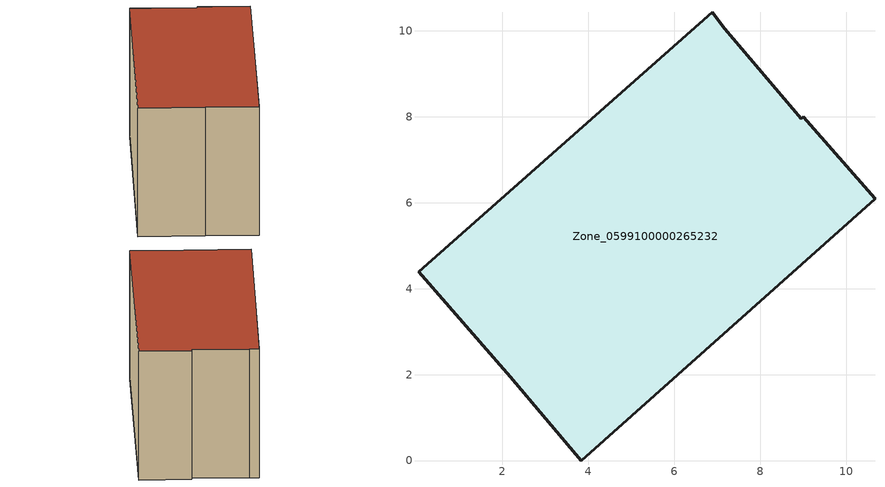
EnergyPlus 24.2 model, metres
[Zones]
Zone_0599100000265232
 floor ground (C_G): 6.88,10.43 7.18,10.05 8.96,7.96 9.01,8 10.67,6.09 3.84,0 2.18,1.95 0.05,4.4 z0
 wall outside (C_F): 3.84,0 10.67,6.09 9.01,8 8.96,7.96 7.18,10.05 6.88,10.43 0.05,4.4 2.18,1.95 3.84,0 z0:7.21
 roof outside (C_R): 7.18,10.05 6.88,10.43 0.05,4.4 2.18,1.95 3.84,0 10.67,6.09 9.01,8 8.96,7.96 z7.21
[BUILDING]
Pand.0599100000265232: North Axis=0; Terrain=City; Loads Convergence Tolerance Value=0.04; Temperature Convergence Tolerance Value=0.4; Solar Distribution=FullExterior; Maximum Number of Warmup Days=25; Minimum Number of Warmup Days=1
[Site:Location]
Rotterdam.The.Hague.AP_ZH_NLD Design_Conditions: Latitude=51.96; Longitude=4.45; Time Zone=1; Elevation=-4.5
[SITE:GROUNDTEMPERATURE:BUILDINGSURFACE]
18, 18, 18, 18, 18, 18, 18, 18, 18, 18, 18, 18
[MATERIAL] Thermal Absorptance=0.9; Solar Absorptance=0.7; Visible Absorptance=0.7
Name | Roughness | Thickness | Conductivity | Density | Specific Heat
G.TI.1946 | MediumSmooth | 0.15 | 1 | 540 | 1210
F.TI.1946 | Rough | 0.3 | 0.857143 | 1920 | 840
R.TI.1946 | MediumRough | 0.2 | 0.1 | 1500 | 1000
[CONSTRUCTION]
C_G: G.TI.1946
C_F: F.TI.1946
C_R: R.TI.1946
[ZONE]
Zone_0599100000265232: Type=1; Multiplier=1; Ceiling Height=Autocalculate; Volume=Autocalculate; Floor Area=autocalculate; Part of Total Floor Area=Yes
[ZONEINFILTRATION:DESIGNFLOWRATE]
Infil_Zone_0599100000265232: Zone or ZoneList or Space or SpaceList=Zone_0599100000265232; Schedule=AlwaysOn; Design Flow Rate Calculation Method=Flow/Area; Flow Rate per Floor Area=0.003; Constant Term Coefficient=1; Temperature Term Coefficient=0; Velocity Term Coefficient=0; Velocity Squared Term Coefficient=0
[HVACTEMPLATE:ZONE:IDEALLOADSAIRSYSTEM]
Zone_0599100000265232: Maximum Heating Supply Air Temperature=50; Minimum Cooling Supply Air Temperature=13; Maximum Heating Supply Air Humidity Ratio=0.0156; Minimum Cooling Supply Air Humidity Ratio=0.0077; Heating Limit=NoLimit; Cooling Limit=NoLimit; Dehumidification Control Type=ConstantSensibleHeatRatio; Cooling Sensible Heat Ratio=0.7; Dehumidification Setpoint=60; Humidification Control Type=None; Humidification Setpoint=30; Outdoor Air Method=None; Outdoor Air Flow Rate per Person=0.00944; Outdoor Air Flow Rate per Zone Floor Area=0; Outdoor Air Flow Rate per Zone=0; Demand Controlled Ventilation Type=None; Outdoor Air Economizer Type=NoEconomizer; Heat Recovery Type=None; Sensible Heat Recovery Effectiveness=0.7; Latent Heat Recovery Effectiveness=0.65
[ZONECONTROL:THERMOSTAT]
ThermostatControl_Zone_0599100000265232: Zone or ZoneList=Zone_0599100000265232; Control Type Schedule=DualSetpointControlType; Control 1=Thermostat_Zone_0599100000265232; Temperature Difference Between Cutout And Setpoint=0
[THERMOSTATSETPOINT:DUALSETPOINT]
Thermostat_Zone_0599100000265232: Heating Setpoint Temperature Schedule=HeatingSetpoint_Zone_0599100000265232; Cooling Setpoint Temperature Schedule=CoolingSetpoint_Zone_0599100000265232
[SCHEDULE:COMPACT]
HeatingSetpoint_Zone_0599100000265232: Through: 12/31, For: AllDays, Until: 24:00, 21
CoolingSetpoint_Zone_0599100000265232: Through: 12/31, For: AllDays, Until: 24:00, 24
DualSetpointControlType: Through: 12/31, For: AllDays, Until: 24:00, 4
AlwaysOn: Through: 12/31, For: AllDays, Until: 24:00, 1
